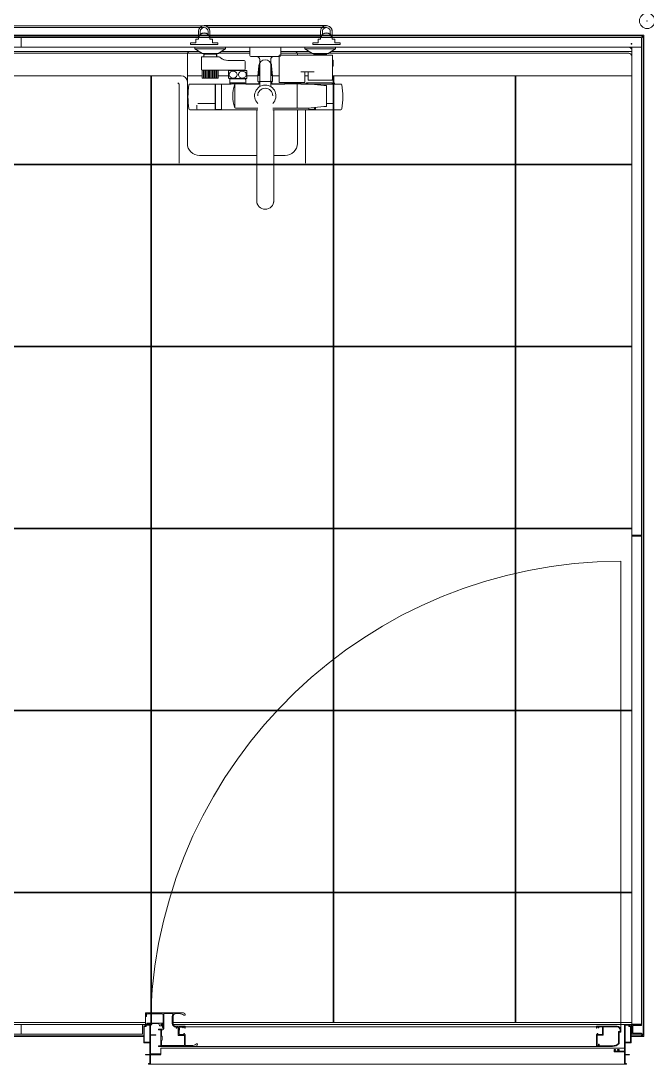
# Model space of a CAD drawing. Units: millimetres at full size, sheet at 1:50. Extents: x -18962 to 31470, y -20980 to 29837.
# Drawn here: x -17420 to -16395, y 20462 to 22170 of the extents above; entities that cross this region are included whole.
import ezdxf

# ---------------------------------------------------------------- set-up
doc = ezdxf.new("R2010")
doc.units = ezdxf.units.MM
doc.header["$LTSCALE"] = 50
doc.header["$PDMODE"] = 32
doc.header["$PDSIZE"] = 25
doc.linetypes.add('DASHED1', pattern=[1.8, 1.2, -0.6])
for name, color, linetype, lineweight in [('0-0', 4, 'DASHED1', 9), ('0-1', 6, 'Continuous', 9), ('0-2', 6, 'Continuous', 9), ('0-3', 6, 'Continuous', 9), ('0-4', 6, 'Continuous', 9), ('0-6', 6, 'Continuous', 9), ('6-1', 1, 'Continuous', 35)]:
    doc.layers.add(name, color=color, linetype=linetype, lineweight=lineweight)

# ---------------------------------------------------------------- blocks, each defined once
blk = doc.blocks.new('UB(1)')
at = {"layer": '0-1'}
for p, q in [((-3832.8, 3762.3), (-2833.1, 3762.3)), ((-6430.3, 3684), (134.7, 3684)), ((-6430.3, -4511), (-6430.3, 3684)), ((-3450.3, 3509), (-3402.8, 3509)), ((-3262.8, 3509), (-3215.3, 3509)), ((-3167.8, 3406.5), (-3167.8, 3470)), ((-3160.3, 3477.5), (-3029.9, 3477.5)), ((-3032.8, 3389.9), (-3032.8, 3333.4)), ((-2822.8, 3331.5), (-2942.8, 3331.5)), ((-3951.6, 3284), (-3689.5, 3284)), ((-2976.1, 3284), (-2715.6, 3284)), ((-3271.2, 3086.5), (-3090.3, 3086.5)), ((-3890.5, 3074), (-3951.6, 3074)), ((-3746.8, 3073), (-3886.8, 3073)), ((-2780.3, 3073), (-2920.3, 3073)), ((-2715.6, 3074), (-2776.6, 3074)), ((-2677.8, -4333.5), (-2677.8, -4336)), ((-2630.3, -4325), (-2602.8, -4325)), ((-2577.8, -4350), (-2577.8, -4403.5)), ((-6285.3, -4738.5), (-2380.3, -4738.5))]:
    blk.add_line(p, q, dxfattribs=at)
for points in [[(-2832.8, 3761.5), (-700.1, 3761.5)], [(-685.5, 3668), (-2786.1, 3668), (-2786.1, 3652.3), (-2765.3, 3652.3), (-2765.3, 3622.3), (-2720.3, 3622.3), (-2720.3, 3607.3), (-2945.3, 3607.3), (-2945.3, 3622.3), (-2900.3, 3622.3), (-2900.3, 3652.3), (-2879.6, 3652.3), (-2879.6, 3668), (-3785.3, 3668), (-3785.3, 3652.3), (-3766.1, 3652.3), (-3766.1, 3622.3), (-3721.1, 3622.3), (-3721.1, 3607.3), (-3946.1, 3607.3), (-3946.1, 3622.3), (-3901.1, 3622.3), (-3901.1, 3652.3), (-3880.3, 3652.3), (-3880.3, 3714.8)], [(-3689.3, 3284), (-3623.6, 3284), (-3623.6, 3296), (-3657.8, 3296), (-3657.8, 3385.5), (-3682.8, 3385.5), (-3682.8, 3316), (-3882.8, 3316), (-3882.8, 3429.5), (-3887.8, 3429.5), (-3887.8, 3478.5), (-3882.8, 3478.5), (-3882.8, 3522), (-3835.3, 3522), (-3835.3, 3533), (-3847.5, 3533), (-3907.8, 3572.7), (-3907.8, 3586.5), (-3657.8, 3586.5), (-3657.8, 3572.7), (-3718.1, 3533), (-3730.3, 3533), (-3730.3, 3522), (-3447.8, 3522), (-3447.8, 3296), (-3492.1, 3296), (-3492.1, 3284), (-3386.6, 3284), (-3386.6, 3302), (-3392.8, 3309), (-3392.8, 3351.5), (-3385, 3434.7)], [(-3205.3, 3519), (-3205.3, 3586.5), (-3460.3, 3586.5), (-3460.3, 3519)], [(-2955, 3506.5), (-2935.3, 3506.5), (-2935.3, 3533), (-2947.5, 3533), (-3007.8, 3572.7), (-3007.8, 3586.5), (-2757.8, 3586.5), (-2757.8, 3572.7), (-2818.1, 3533), (-2830.3, 3533), (-2830.3, 3506.5), (-2810.1, 3506.5), (-2810.1, 3406.5)], [(-3377.8, 3484), (-3377.8, 3286.5), (-3682.8, 3286.5), (-3812.8, 3271.5), (-3832.8, 3271.5), (-3832.8, 3101.5), (-3812.8, 3101.5), (-3682.8, 3086.5), (-3394.4, 3086.5)], [(-3090.3, 3286.5), (-3287.8, 3286.5), (-3287.8, 3484)], [(-3280.7, 3434.7), (-3272.8, 3351.5), (-3272.8, 3309), (-3279.1, 3302), (-3279.1, 3284), (-3173.6, 3284), (-3173.6, 3329.1), (-3179.6, 3329.1)], [(-3182.8, 3333.4), (-3182.8, 3361.6), (-3182.8, 3389.9)], [(-3179.6, 3394.1), (-3159.1, 3394.1), (-3159.1, 3399), (-3160.3, 3399)], [(-2947.8, 3336.5), (-2947.8, 3399), (-3056.4, 3399), (-3056.4, 3394.1), (-3036.1, 3394.1)], [(-2816.1, 3399.2), (-2817.8, 3399.2), (-2817.8, 3336.5)], [(-3036.1, 3329.1), (-3042.1, 3329.1), (-3042.1, 3284), (-2976.3, 3284)], [(-3402.8, 2329), (-3402.8, 3074), (-3744.8, 3074)], [(-2922.3, 3074), (-3262.8, 3074), (-3262.8, 2329)], [(-2675.3, -4338.5), (-2669.1, -4338.5), (-2667.6, -4338)], [(-2355.3, -4658.5), (-2387.3, -4658.5), (-2387.3, -4563.5), (-2337.8, -4563.5), (-2337.8, -4426), (-2352.8, -4426), (-2352.8, -4318.5), (-2662.8, -4318.5)], [(-2579.9, -4413.5), (-6327.8, -4413.5), (-6327.8, -4563.5), (-6278.3, -4563.5), (-6278.3, -4658.5), (-6310.3, -4658.5)], [(-6310.3, -4663.5), (-6278.3, -4663.5), (-6278.3, -4733.5), (-6285.3, -4733.5)], [(-2380.3, -4733.5), (-2387.3, -4733.5), (-2387.3, -4663.5), (-2355.3, -4663.5)]]:
    blk.add_lwpolyline(points, dxfattribs=at)
for points in [[(3747.2, 3586.5), (-6412.8, 3586.5), (-6412.8, 3666.5), (3747.2, 3666.5)], [(-6332.8, 3611.5), (-6327.8, 3611.5), (-6327.8, 3616.5), (-6332.8, 3616.5)], [(-6332.8, -4412.2), (-6332.8, 3585.3), (-6412.8, 3585.3), (-6412.8, -4412.2)], [(3747.2, -4413.5), (-2329.1, -4413.5), (-2329.1, -4493.5), (3747.2, -4493.5)]]:
    blk.add_lwpolyline(points, close=True, dxfattribs=at)
for centre, radius, start, end in [((-3832.8, 3714.8), 47.5, 89.99991, 180), ((-3450.3, 3519), 10, 180, 270), ((-3402.8, 3484), 25, 0, 90), ((-3262.8, 3484), 25, 90, 180), ((-3215.3, 3519), 10, 270, 0), ((-3050.3, 3648.3), 170.8, 300, 303.88694), ((-3332.8, 3429.8), 52.4, 5.38321, 174.61679), ((-3160.3, 3470), 7.5, 90, 180), ((-3027.6, 3574.8), 97.4, 268.63144, 310.10946), ((-3141.6, 3361.6), 50, 139.4584, 145.58849), ((-3141.6, 3361.6), 50, 214.41151, 220.5416), ((-3160.3, 3406.5), 7.5, 180, 270), ((-3074.1, 3361.6), 50, 34.41151, 40.5416), ((-3074.1, 3361.6), 50, 319.4584, 325.58849), ((-2942.8, 3336.5), 5, 180, 270), ((-2822.8, 3336.5), 5, 270, 0), ((-2817.6, 3406.5), 7.5, 281.53696, 0), ((-3341.8, 3179), 625, 170.91528, 179.99847), ((-3951.6, 3276.5), 7.5, 90, 170.91528), ((-3689.3, 3283), 1, 90, 100.48806), ((-3090.3, 3276.5), 10, 15.53786, 90), ((-3407.6, 3186.5), 339.8, 344.17115, 15.82885), ((-2976.3, 3283), 1, 79.51194, 90), ((-2715.6, 3276.5), 7.5, 9.08472, 90), ((-3325.3, 3179), 625, 0.00153, 9.08472), ((-3341.8, 3179), 625, 180.00153, 189.08472), ((-3325.3, 3179), 625, 350.91528, 359.99847), ((-3951.6, 3081.5), 7.5, 189.08472, 270), ((-3090.3, 3096.5), 10, 270, 344.46214), ((-2715.6, 3081.5), 7.5, 270, 350.91528), ((-3886.8, 3080.5), 7.5, 240.3413, 270), ((-3746.8, 3075.5), 2.5, 270, 322.14625), ((-2920.3, 3075.5), 2.5, 217.85375, 270), ((-2780.3, 3080.5), 7.5, 270, 299.6587), ((-3332.8, 2329), 70, 180, 0), ((-2662.8, -4333.5), 15, 90, 180), ((-2675.3, -4336), 2.5, 180, 270), ((-2630.3, -4385), 60, 90, 128.37172), ((-2602.8, -4350), 25, 0, 90), ((-2602.8, -4403.5), 25, 336.42182, 360), ((-6310.3, -4661), 2.5, 90, 270), ((-2355.3, -4661), 2.5, 270, 90), ((-6285.3, -4736), 2.5, 90, 270), ((-2380.3, -4736), 2.5, 270, 90)]:
    blk.add_arc(centre, radius, start, end, dxfattribs=at)
blk.add_point((-6457.8, 3801.5), dxfattribs=at)
at = {"layer": '0-2'}
for p, q in [((-2833.1, 3761.5), (-3832.8, 3761.5)), ((-708.4, 3761.5), (-2832.8, 3761.5)), ((-3880.3, 3714.8), (-3880.3, 3666.5)), ((-3864.6, 3714.8), (-3864.6, 3687.4)), ((-3864.6, 3714.8), (-3864.6, 3687.4)), ((-2867.1, 3746.5), (-3832.8, 3746.5)), ((-3801.1, 3714.8), (-3801.1, 3687.4)), ((-3801.1, 3714.8), (-3801.1, 3687.4)), ((-2879.6, 3683), (-3797.5, 3683)), ((-3785.3, 3666.5), (-3785.3, 3714.8)), ((-2879.6, 3714.8), (-2879.6, 3666.5)), ((-2864.6, 3714.8), (-2864.6, 3687.4)), ((-708.4, 3746.5), (-2832.8, 3746.5)), ((-2801.1, 3714.8), (-2801.1, 3687.4)), ((-708.4, 3683), (-2797.5, 3683)), ((-2786.1, 3714.8), (-2786.1, 3666.5)), ((-6412.8, 3666.5), (3747.2, 3666.5)), ((-6412.8, 3586.5), (-6412.8, 3666.5)), ((-1336.6, 3666.5), (-6331.6, 3666.5)), ((-2879.6, 3668), (-3785.3, 3668)), ((-708.4, 3668), (-2786.1, 3668)), ((-1336.6, 3586.5), (-1336.6, 3666.5)), ((-3460.3, 3586.5), (-6412.8, 3586.5)), ((-6331.6, 3586.5), (-3460.3, 3586.5)), ((-3907.8, 3572.7), (-3907.8, 3586.5)), ((-3907.8, 3586.5), (-3907.8, 3575.4)), ((-3847.5, 3533), (-3907.8, 3572.7)), ((-3849.2, 3534.1), (-3905.9, 3571.5)), ((-3882.8, 3522), (-3835.3, 3522)), ((-3882.8, 3478.5), (-3882.8, 3522)), ((-3882.8, 3321), (-3882.8, 3517)), ((-3460.3, 3522), (-3877.8, 3522)), ((-3835.3, 3533), (-3847.5, 3533)), ((-3835.3, 3533), (-3846.1, 3533)), ((-3835.3, 3522), (-3835.3, 3533)), ((-3835.3, 3529), (-3835.3, 3533)), ((-3730.3, 3529), (-3835.3, 3529)), ((-3835.3, 3522), (-3835.3, 3529)), ((-3834.4, 3522), (-3830.3, 3529)), ((-3830.3, 3529), (-3830.3, 3533)), ((-3735.3, 3529), (-3735.3, 3533)), ((-3731.3, 3522), (-3735.3, 3529)), ((-3730.3, 3533), (-3730.3, 3522)), ((-3718.1, 3533), (-3730.3, 3533)), ((-3730.3, 3529), (-3730.3, 3533)), ((-3719.6, 3533), (-3730.3, 3533)), ((-3730.3, 3522), (-3730.3, 3529)), ((-3730.3, 3522), (-3460.3, 3522)), ((-3657.8, 3572.7), (-3718.1, 3533)), ((-3716.5, 3534.1), (-3659.7, 3571.5)), ((-3657.8, 3586.5), (-3657.8, 3572.7)), ((-3657.8, 3586.5), (-3657.8, 3575.4)), ((-3460.3, 3586.5), (-3205.3, 3586.5)), ((-3460.3, 3586.5), (-3460.3, 3519)), ((-3450.3, 3509), (-3402.8, 3509)), ((-3402.8, 3509), (-3450.3, 3509)), ((-3447.8, 3509), (-3447.8, 3296)), ((-3447.8, 3509), (-3447.8, 3301)), ((-3402.8, 3509), (-3262.8, 3509)), ((-3262.8, 3509), (-3215.3, 3509)), ((-3215.3, 3509), (-3262.8, 3509)), ((3747.2, 3586.5), (-3205.3, 3586.5)), ((-3205.3, 3586.5), (-1336.6, 3586.5)), ((-3205.3, 3519), (-3205.3, 3586.5)), ((-3007.8, 3572.7), (-3007.8, 3586.5)), ((-2947.5, 3533), (-3007.8, 3572.7)), ((-3007.6, 3586.5), (-3007.6, 3575.4)), ((-2948.9, 3534.1), (-3005.7, 3571.5)), ((-2955, 3506.5), (-2935.3, 3506.5)), ((-2955, 3506.5), (-2935.1, 3506.5)), ((-2935.3, 3533), (-2947.5, 3533)), ((-2935.1, 3533), (-2945.8, 3533)), ((-2935.3, 3506.5), (-2935.3, 3533)), ((-2935.1, 3533), (-2935.1, 3529)), ((-2935.1, 3529), (-2935.1, 3520.3)), ((-2830.1, 3529), (-2935.1, 3529)), ((-2935.1, 3520.3), (-2930.1, 3529)), ((-2935.1, 3520.3), (-2935.1, 3506.5)), ((-2935.1, 3506.5), (-2830.1, 3506.5)), ((-2930.1, 3529), (-2930.1, 3533)), ((-2835.1, 3529), (-2835.1, 3533)), ((-2830.1, 3520.3), (-2835.1, 3529)), ((-2830.3, 3533), (-2830.3, 3506.5)), ((-2818.1, 3533), (-2830.3, 3533)), ((-2830.3, 3506.5), (-2810.1, 3506.5)), ((-2830.1, 3533), (-2830.1, 3529)), ((-2819.3, 3533), (-2830.1, 3533)), ((-2830.1, 3529), (-2830.1, 3520.3)), ((-2830.1, 3520.3), (-2830.1, 3506.5)), ((-2830.1, 3506.5), (-2810.1, 3506.5)), ((-2757.8, 3572.7), (-2818.1, 3533)), ((-2816.2, 3534.1), (-2759.4, 3571.5)), ((-2810.1, 3506.5), (-2810.1, 3406.5)), ((-2810.1, 3404), (-2810.1, 3506.5)), ((-2757.8, 3586.5), (-2757.8, 3572.7)), ((-2757.6, 3586.5), (-2757.6, 3575.4)), ((-3887.8, 3478.5), (-3882.8, 3478.5)), ((-3887.8, 3429.5), (-3887.8, 3478.5)), ((-3887.8, 3478.5), (-3882.8, 3478.5)), ((-3887.8, 3429.5), (-3887.8, 3478.5)), ((-3882.8, 3429.5), (-3887.8, 3429.5)), ((-3887.8, 3429.5), (-3882.8, 3429.5)), ((-3882.8, 3316), (-3882.8, 3429.5)), ((-3392.8, 3351.5), (-3385, 3434.7)), ((-3377.8, 3484), (-3377.8, 3311.5)), ((-3287.8, 3311.5), (-3287.8, 3484)), ((-3280.7, 3434.7), (-3272.8, 3351.5)), ((-3167.8, 3406.5), (-3167.8, 3470)), ((-3167.8, 3470), (-3167.8, 3406.5)), ((-3160.3, 3477.5), (-3029.9, 3477.5)), ((-3025.2, 3477.5), (-3160.3, 3477.5)), ((-3060.7, 3477.5), (-3062.2, 3477.5)), ((-2810.1, 3496.5), (-2810.1, 3406.5)), ((-3622.8, 3385.5), (-3732.8, 3385.5)), ((-3682.8, 3385.5), (-3682.8, 3316)), ((-3657.8, 3385.5), (-3682.8, 3385.5)), ((-3682.8, 3321), (-3682.8, 3385.5)), ((-3657.8, 3296), (-3657.8, 3385.5)), ((-3657.8, 3301), (-3657.8, 3380.5)), ((-3390.3, 3354), (-3392.8, 3351.5)), ((-3392.8, 3309), (-3392.8, 3351.5)), ((-3392.8, 3351.5), (-3392.8, 3309)), ((-3390.3, 3354), (-3377.8, 3354)), ((-3385.3, 3354.8), (-3381.8, 3354.8)), ((-3381.8, 3354), (-3385.3, 3354)), ((-3381.8, 3354), (-3381.8, 3354.8)), ((-3287.8, 3354), (-3275.3, 3354)), ((-3283.8, 3354.8), (-3283.8, 3354)), ((-3283.8, 3354.8), (-3280.3, 3354.8)), ((-3275.3, 3354), (-3272.8, 3351.5)), ((-3272.8, 3351.5), (-3272.8, 3309)), ((-3272.8, 3309), (-3272.8, 3351.5)), ((-3182.8, 3361.6), (-3182.8, 3389.9)), ((-3182.8, 3389.9), (-3182.8, 3361.6)), ((-3182.8, 3333.4), (-3182.8, 3361.6)), ((-3182.8, 3361.6), (-3182.8, 3333.4)), ((-3179.6, 3394.1), (-3159.1, 3394.1)), ((-3159.1, 3399), (-3160.3, 3399)), ((-3160.3, 3399), (-3159.1, 3399)), ((-3159.1, 3394.1), (-3159.1, 3399)), ((-3159.1, 3399), (-3062.1, 3399)), ((-3159.1, 3399), (-3159.1, 3394.1)), ((-3062.2, 3399), (-3056.4, 3399)), ((-3056.4, 3399), (-3056.4, 3394.1)), ((-2947.8, 3399), (-3056.4, 3399)), ((-3056.4, 3399), (-2946.6, 3399)), ((-3056.4, 3399), (-3056.4, 3394.1)), ((-3056.4, 3394.1), (-3036.1, 3394.1)), ((-3032.8, 3389.9), (-3032.8, 3333.4)), ((-3032.8, 3389.9), (-3032.8, 3333.4)), ((-2947.8, 3336.5), (-2947.8, 3399)), ((-2947.8, 3336.5), (-2947.8, 3399)), ((-2946.6, 3399), (-2896.6, 3399)), ((-2822.8, 3331.5), (-2942.8, 3331.5)), ((-2822.8, 3331.5), (-2942.8, 3331.5)), ((-2937.8, 3394.2), (-2937.8, 3336.5)), ((-2927.8, 3336.5), (-2927.8, 3394.2)), ((-2917.8, 3394.2), (-2917.8, 3336.5)), ((-2907.8, 3336.5), (-2907.8, 3394.2)), ((-2897.8, 3394.2), (-2897.8, 3336.5)), ((-2896.6, 3399), (-2843, 3399)), ((-2887.8, 3336.5), (-2887.8, 3394.2)), ((-2877.8, 3394.2), (-2877.8, 3336.5)), ((-2867.8, 3336.5), (-2867.8, 3394.2)), ((-2857.8, 3394.2), (-2857.8, 3336.5)), ((-2847.8, 3336.5), (-2847.8, 3394.2)), ((-2837.8, 3394.2), (-2837.8, 3336.5)), ((-2833.1, 3399.2), (-2818.6, 3399.2)), ((-2827.8, 3336.5), (-2827.8, 3394.2)), ((-2818.6, 3399.2), (-2816.1, 3399.2)), ((-2817.8, 3399.2), (-2817.8, 3336.5)), ((-2816.1, 3399.2), (-2817.8, 3399.2)), ((-2817.8, 3399), (-2817.8, 3336.5)), ((-3951.6, 3284), (-3704.6, 3284)), ((-3746.8, 3284), (-3951.6, 3284)), ((-3682.8, 3316), (-3882.8, 3316)), ((-3877.8, 3316), (-3687.8, 3316)), ((-3832.8, 3101.5), (-3832.8, 3271.5)), ((-3832.8, 3271.5), (-3812.8, 3271.5)), ((-3812.8, 3271.5), (-3682.8, 3286.5)), ((-3744.3, 3281.5), (-3744.3, 3279.4)), ((-3740.3, 3279.9), (-3740.3, 3282.8)), ((-3740.3, 3282.8), (-3715.3, 3282.8)), ((-3682.8, 3286.5), (-3592.8, 3286.5)), ((-3623.6, 3296), (-3657.8, 3296)), ((-3452.8, 3296), (-3652.8, 3296)), ((-3623.6, 3286.5), (-3623.6, 3296)), ((-3623.6, 3294.5), (-3623.6, 3296)), ((-3612.6, 3286.7), (-3622.3, 3292.3)), ((-3501.3, 3293), (-3617.5, 3293)), ((-3592.8, 3286.5), (-3377.8, 3286.5)), ((-3592.8, 3086.5), (-3592.8, 3286.5)), ((-3493.3, 3292.3), (-3503.1, 3286.7)), ((-3492.1, 3296), (-3492.1, 3286.5)), ((-3447.8, 3296), (-3492.1, 3296)), ((-3492.1, 3296), (-3492.1, 3294.5)), ((-3386.6, 3302), (-3392.8, 3309)), ((-3386.6, 3286.5), (-3386.6, 3302)), ((-3386.6, 3286.5), (-3386.6, 3302)), ((-3383.8, 3304), (-3377.8, 3304)), ((-3377.8, 3263), (-3377.8, 3301.5)), ((-3375.3, 3304), (-3290.3, 3304)), ((-3292.8, 3306.5), (-3372.8, 3306.5)), ((-3355.3, 3304), (-3355.3, 3306.5)), ((-3310.3, 3304), (-3310.3, 3306.5)), ((-3287.8, 3304), (-3282.5, 3304)), ((-3287.8, 3301.5), (-3287.8, 3263)), ((-3287.8, 3286.5), (-3090.3, 3286.5)), ((-3272.8, 3309), (-3279.1, 3302)), ((-3279.1, 3302), (-3279.1, 3286.5)), ((-3279.1, 3286.5), (-3279.1, 3302)), ((-3173.6, 3329.1), (-3179.6, 3329.1)), ((-3179.1, 3329.1), (-3173.6, 3329.1)), ((-3173.6, 3286.5), (-3173.6, 3329.1)), ((-3173.6, 3329.1), (-3143.5, 3329.1)), ((-3173.6, 3294.5), (-3173.6, 3318.2)), ((-3162.6, 3286.7), (-3172.3, 3292.3)), ((-3169.1, 3326), (-3169.1, 3329.1)), ((-3048.2, 3293), (-3164.4, 3293)), ((-3143.5, 3329.1), (-3042.1, 3329.1)), ((-3042.1, 3326), (-3107.8, 3326)), ((-3087.1, 3286), (-3059.8, 3286)), ((-3082.8, 3281.5), (-3082.8, 3091.5)), ((-3053.1, 3286.7), (-3054.3, 3286)), ((-3054.3, 3284.5), (-3054.3, 3286)), ((-3054.3, 3283.6), (-3054.3, 3284.5)), ((-3053.6, 3284), (-2976.3, 3284)), ((-3043.3, 3292.3), (-3053.1, 3286.7)), ((-3046.6, 3329.1), (-3046.6, 3326)), ((-3042.1, 3293), (-3043.3, 3292.3)), ((-3042.1, 3329.1), (-3042.1, 3284)), ((-3036.1, 3329.1), (-3042.1, 3329.1)), ((-3042.1, 3329.1), (-3042.1, 3326)), ((-3042.1, 3329.1), (-3036.5, 3329.1)), ((-3042.1, 3326), (-3042.1, 3318.2)), ((-3042.1, 3294.5), (-3042.1, 3293)), ((-3042.1, 3284), (-2976.3, 3284)), ((-2976.1, 3284), (-2715.6, 3284)), ((-2975.3, 3075), (-2975.3, 3283)), ((-2975.3, 3076.3), (-2975.3, 3281.8)), ((-2926.3, 3282.8), (-2974.3, 3282.8)), ((-2925.3, 3274), (-2925.3, 3281.8)), ((-2925.3, 3274), (-2925.3, 3084)), ((-2925.3, 3274), (-2922.8, 3274)), ((-2922.8, 3123.6), (-2922.8, 3281.5)), ((-2715.6, 3284), (-2920.3, 3284)), ((-3894.3, 3090.3), (-3894.3, 3111.5)), ((-3894.3, 3080.5), (-3894.3, 3090.3)), ((-3832.8, 3124.5), (-3886.8, 3124.5)), ((-3832.8, 3101.5), (-3812.8, 3101.5)), ((-3812.8, 3101.5), (-3682.8, 3086.5)), ((-3744.3, 3093.6), (-3744.3, 3092.2)), ((-3744.3, 3092.2), (-3744.3, 3087)), ((-3732.7, 3088.7), (-3744.3, 3088.7)), ((-3744.3, 3087), (-3744.3, 3076.8)), ((-3744.3, 3080.6), (-3730.1, 3080.6)), ((-3744.3, 3076.8), (-3744.3, 3075.5)), ((-3740.3, 3075.3), (-3740.3, 3080.6)), ((-3740.3, 3075.3), (-3690.3, 3075.3)), ((-3717.7, 3090.5), (-3717.7, 3087.3)), ((-3690.3, 3087.4), (-3690.3, 3075)), ((-3690.3, 3087.4), (-3690.3, 3075.3)), ((-3592.8, 3086.5), (-3682.8, 3086.5)), ((-3394.4, 3086.5), (-3592.8, 3086.5)), ((-3271.2, 3086.5), (-3090.3, 3086.5)), ((-3090.3, 3086.5), (-3271.2, 3086.5)), ((-2974.3, 3075.3), (-2926.3, 3075.3)), ((-2922.8, 3084), (-2925.3, 3084)), ((-2925.3, 3076.3), (-2925.3, 3084)), ((-2922.8, 3123.7), (-2922.6, 3123.9)), ((-2922.8, 3123.6), (-2922.8, 3123.7)), ((-2922.8, 3092.2), (-2922.8, 3123.6)), ((-2922.8, 3087), (-2922.8, 3092.2)), ((-2922.8, 3076.8), (-2922.8, 3087)), ((-2922.8, 3075.5), (-2922.8, 3076.8)), ((-2922.6, 3123.9), (-2922.4, 3124.1)), ((-2922.4, 3124.1), (-2922.1, 3124.2)), ((-2922.1, 3124.2), (-2921.7, 3124.3)), ((-2921.7, 3124.3), (-2921.3, 3124.4)), ((-2921.3, 3124.4), (-2920.8, 3124.5)), ((-2920.8, 3124.5), (-2920.3, 3124.5)), ((-2780.3, 3124.5), (-2920.3, 3124.5)), ((-2772.8, 3111.5), (-2772.8, 3090.3)), ((-2772.8, 3090.3), (-2772.8, 3080.5)), ((-3890.5, 3074), (-3951.6, 3074)), ((-3951.6, 3074), (-3890.5, 3074)), ((-3746.8, 3073), (-3886.8, 3073)), ((-3886.8, 3073), (-3746.8, 3073)), ((-3402.8, 3074), (-3744.8, 3074)), ((-3394.4, 3074), (-3689.3, 3074)), ((-3402.8, 2329), (-3402.8, 3074)), ((-3402.8, 2329), (-3402.8, 3074)), ((-2976.3, 3074), (-3271.2, 3074)), ((-3262.8, 3074), (-3262.8, 2329)), ((-2922.3, 3074), (-3262.8, 3074)), ((-3262.8, 3074), (-3262.8, 2329)), ((-2780.3, 3073), (-2920.3, 3073)), ((-2920.3, 3073), (-2780.3, 3073)), ((-2715.6, 3074), (-2776.6, 3074)), ((-2776.6, 3074), (-2715.6, 3074))]:
    blk.add_line(p, q, dxfattribs=at)
for points in [[(-3659.7, 3571.5), (-3721.3, 3571.5), (-3905.9, 3571.5)], [(-3730.3, 3533), (-3751.2, 3533), (-3835.3, 3533)], [(-3205.3, 3519), (-3205.3, 3586.5), (-3460.3, 3586.5), (-3460.3, 3519)], [(-2759.4, 3571.5), (-2944.1, 3571.5), (-3005.7, 3571.5)], [(-2830.1, 3533), (-2914.2, 3533), (-2935.1, 3533)], [(-3377.8, 3484), (-3377.8, 3286.5), (-3682.8, 3286.5), (-3812.8, 3271.5), (-3832.8, 3271.5), (-3832.8, 3101.5), (-3812.8, 3101.5), (-3682.8, 3086.5), (-3394.4, 3086.5)], [(-3090.3, 3286.5), (-3287.8, 3286.5), (-3287.8, 3484)], [(-3179.1, 3394.1), (-3159.1, 3394.1), (-3143.5, 3394.1), (-3056.6, 3394.1), (-3036.5, 3394.1)], [(-3107.8, 3326), (-3173.6, 3326), (-3173.6, 3329.1)], [(-3169.1, 3326), (-3173.6, 3318.2), (-3173.6, 3326)], [(-3046.6, 3326), (-3042.1, 3318.2), (-3042.1, 3294.5)]]:
    blk.add_lwpolyline(points, dxfattribs=at)
for centre, radius, start, end in [((-3832.8, 3714.8), 47.5, 359.99995, 180), ((-2832.8, 3714.8), 46.8, 90, 180), ((-2832.8, 3714.8), 46.8, 0, 90), ((-3832.8, 3657.3), 47.5, 11.22935, 168.77065), ((-3832.8, 3657.3), 43.8, 12.20608, 167.79392), ((-3832.8, 3714.8), 31.8, 0, 180.1047), ((-2832.8, 3657.3), 46.8, 11.4119, 168.5881), ((-2832.8, 3657.3), 43.8, 12.20608, 167.79392), ((-2832.8, 3714.8), 31.8, 90, 180), ((-2832.8, 3714.8), 31.8, 0, 90), ((-3902.8, 3575.4), 5, 180, 231.34019), ((-3877.8, 3517), 5, 90, 180), ((-3846.1, 3538), 5, 231.34019, 270), ((-3719.6, 3538), 5, 270, 308.65981), ((-3662.8, 3575.4), 5, 308.65981, 0), ((-3450.3, 3519), 10, 180, 270), ((-3450.3, 3519), 10, 180, 270), ((-3402.8, 3484), 25, 0, 90), ((-3402.8, 3484), 25, 0, 90), ((-3262.8, 3484), 25, 90, 180), ((-3262.8, 3484), 25, 90, 180), ((-3215.3, 3519), 10, 270, 360), ((-3215.3, 3519), 10, 270, 0), ((-3002.6, 3575.4), 5, 180, 231.34019), ((-3050.3, 3648.3), 170.8, 300, 303.88694), ((-3050.3, 3648.3), 170.8, 300, 303.88694), ((-2945.8, 3538), 5, 231.34019, 270), ((-2819.3, 3538), 5, 270, 308.65981), ((-2762.6, 3575.4), 5, 308.65981, 360), ((-2584.7, 3354.8), 800.6, 174.27519, 180), ((-3332.8, 3429.8), 52.4, 149.19806, 196.47861), ((-3332.8, 3429.8), 52.4, 149.19806, 174.61679), ((-3332.8, 3429.8), 48.8, 157.38014, 174.27519), ((-3332.8, 3429.8), 52.4, 5.38321, 30.80194), ((-3332.8, 3429.8), 52.4, 343.52139, 30.80194), ((-3332.8, 3429.8), 48.8, 5.72481, 22.61986), ((-4080.9, 3354.8), 800.6, 0, 5.72481), ((-3160.3, 3470), 7.5, 90, 180), ((-3160.3, 3470), 7.5, 90, 180), ((-3027.6, 3574.8), 97.4, 268.63144, 310.10946), ((-3027.6, 3574.8), 97.4, 271.36856, 310.10946), ((-3662.8, 3380.5), 5, 0, 90), ((-3141.6, 3361.6), 50, 139.4584, 145.58849), ((-3141.6, 3361.6), 50, 139.9948, 145.58849), ((-3141.6, 3361.6), 50, 214.41151, 220.5416), ((-3141.6, 3361.6), 50, 214.41151, 220.0052), ((-3179.1, 3393.1), 1, 90, 139.9948), ((-3150.9, 3361.5), 26.6, 129.97037, 186.47268), ((-3150.3, 3362.1), 27.3, 187.59303, 237.96996), ((-3146, 3355.3), 34.5, 92.63623, 129.68225), ((-3160.3, 3406.5), 7.5, 180, 270), ((-3160.3, 3406.5), 7.5, 180, 270), ((-3145.6, 3369.1), 35.8, 237.58737, 270.49792), ((-3145.1, 3354.2), 35.8, 53.50879, 93.99714), ((-3144.9, 3368.7), 35.3, 269.39518, 307.9689), ((-3140, 3361.3), 27, 5.41669, 53.1015), ((-3139.8, 3361.8), 26.8, 308.40519, 4.35824), ((-3075.9, 3361.5), 26.6, 129.97037, 186.47268), ((-3075.3, 3362.1), 27.3, 187.59303, 237.96996), ((-3071, 3355.3), 34.5, 92.63623, 129.68225), ((-3070.6, 3369.1), 35.8, 237.58737, 270.49792), ((-3070.1, 3354.2), 35.8, 53.50879, 93.99714), ((-3069.9, 3368.7), 35.3, 269.39518, 307.9689), ((-3065, 3361.3), 27, 5.41669, 53.1015), ((-3064.8, 3361.8), 26.8, 308.40519, 4.35824), ((-3036.5, 3393.1), 1, 40.0052, 90), ((-3074.1, 3361.6), 50, 34.41151, 40.5416), ((-3074.1, 3361.6), 50, 319.4584, 325.58849), ((-3074.1, 3361.6), 50, 34.41151, 40.0052), ((-3074.1, 3361.6), 50, 319.9948, 325.58849), ((-2942.8, 3336.5), 5, 180, 270), ((-2942.8, 3336.5), 5, 180, 270), ((-2847.2, 3885.2), 486.2, 270.50092, 271.44379), ((-2833, 3280.7), 118.5, 90.04888, 90.93592), ((-2822.8, 3336.5), 5, 270, 0), ((-2822.8, 3336.5), 5, 270, 0), ((-2817.6, 3406.5), 7.5, 281.53696, 0), ((-2817.6, 3406.5), 7.5, 281.53696, 360), ((-3341.8, 3179), 625, 170.91528, 179.99847), ((-3341.8, 3179), 625, 170.91528, 179.99847), ((-3951.6, 3276.5), 7.5, 90, 170.91528), ((-3951.6, 3276.5), 7.5, 90, 170.91528), ((-3877.8, 3321), 5, 180, 270), ((-3746.8, 3281.5), 2.5, 0, 90), ((-3687.8, 3321), 5, 270, 0), ((-3652.8, 3301), 5, 180, 270), ((-3621.1, 3294.5), 2.5, 180, 240), ((-3613.8, 3284.5), 2.5, 52.34418, 60), ((-3501.8, 3284.5), 2.5, 120, 127.65582), ((-3494.6, 3294.5), 2.5, 300, 0), ((-3452.8, 3301), 5, 270, 0), ((-3332.8, 3188), 87.5, 314.77187, 225.22813), ((-3332.8, 3188), 61.6, 0, 180), ((-3387.8, 3309), 5, 180, 263.84936), ((-3388.6, 3302), 2, 0, 83.84936), ((-3372.8, 3311.5), 5, 180, 270), ((-3375.3, 3301.5), 2.5, 90, 180), ((-3292.8, 3311.5), 5, 270, 0), ((-3290.3, 3301.5), 2.5, 0, 90), ((-3277.1, 3302), 2, 96.15064, 180), ((-3277.8, 3309), 5, 276.15064, 0), ((-3179.1, 3330.1), 1, 220.0052, 270), ((-3171.1, 3294.5), 2.5, 180, 240), ((-3163.8, 3284.5), 2.5, 52.34418, 60), ((-3090.3, 3276.5), 10, 15.53786, 90), ((-3090.3, 3276.5), 10, 15.53786, 90), ((-3407.6, 3186.5), 339.8, 344.17115, 15.82885), ((-3051.8, 3284.5), 2.5, 120, 180), ((-3044.6, 3294.5), 2.5, 300, 0), ((-3036.5, 3330.1), 1, 270, 319.9948), ((-2976.3, 3283), 1, 79.51194, 90), ((-2976.3, 3283), 1, 0, 90), ((-2974.3, 3281.8), 1, 90, 180), ((-2926.3, 3281.8), 1, 0, 90), ((-2920.3, 3281.5), 2.5, 90, 180), ((-2715.6, 3276.5), 7.5, 9.08472, 90), ((-2715.6, 3276.5), 7.5, 9.08472, 90), ((-3325.3, 3179), 625, 0.00153, 9.08472), ((-3325.3, 3179), 625, 0.00153, 9.08472), ((-3341.8, 3179), 625, 180.00153, 189.08472), ((-3341.8, 3179), 625, 180.00153, 189.08472), ((-3325.3, 3179), 625, 350.91528, 359.99847), ((-3325.3, 3179), 625, 350.91528, 359.99847), ((-3951.6, 3081.5), 7.5, 189.08472, 270), ((-3951.6, 3081.5), 7.5, 189.08472, 270), ((-3886.8, 3080.5), 7.5, 180, 270), ((-3746.8, 3075.5), 2.5, 270, 0), ((-3689.3, 3075), 1, 180, 270), ((-3090.3, 3096.5), 10, 270, 344.46214), ((-3090.3, 3096.5), 10, 270, 344.46214), ((-2976.3, 3075), 1, 270, 0), ((-2974.3, 3076.3), 1, 180, 270), ((-2926.3, 3076.3), 1, 270, 0), ((-2920.3, 3075.5), 2.5, 180, 270), ((-2780.3, 3080.5), 7.5, 270, 0), ((-2715.6, 3081.5), 7.5, 270, 350.91528), ((-2715.6, 3081.5), 7.5, 270, 350.91528), ((-3886.8, 3080.5), 7.5, 240.3413, 270), ((-3746.8, 3075.5), 2.5, 270, 322.14625), ((-2920.3, 3075.5), 2.5, 217.85375, 270), ((-2780.3, 3080.5), 7.5, 270, 299.6587), ((-3332.8, 2329), 70, 180, 208.31452), ((-3332.8, 2329), 70, 180, 208.31452), ((-3332.8, 2329), 70, 331.68548, 0), ((-3332.8, 2329), 70, 331.68548, 0)]:
    blk.add_arc(centre, radius, start, end, dxfattribs=at)
at = {"layer": '0-3'}
for p, q in [((-6412.8, 3585.3), (-6412.8, -409.7)), ((-6332.8, 3585.3), (-6412.8, 3585.3)), ((-6332.8, -409.7), (-6332.8, 3585.3)), ((-6412.8, -409.7), (-6332.8, -409.7)), ((-6412.8, -417.2), (-6412.8, -4412.2)), ((-6332.8, -417.2), (-6412.8, -417.2)), ((-6412.8, -4412.2), (-6332.8, -4412.2))]:
    blk.add_line(p, q, dxfattribs=at)
blk.add_lwpolyline([(-6412.8, -4412.2), (-6332.8, -4412.2), (-6332.8, 3585.3), (-6412.8, 3585.3)], close=True, dxfattribs=at)
at = {"layer": '0-4'}
for p, q in [((-2677.8, -4333.5), (-2677.8, -4336)), ((-2677.8, -4333.5), (-2677.8, -4336)), ((-2675.3, -4338.5), (-2669.1, -4338.5)), ((-2669.1, -4338.5), (-2675.3, -4338.5)), ((-2367.8, -4318.5), (-2662.8, -4318.5)), ((-2630.3, -4325), (-2602.8, -4325)), ((-2602.8, -4325), (-2630.3, -4325)), ((-2577.8, -4350), (-2577.8, -4403.5)), ((-2577.8, -4350), (-2577.8, -4403.5)), ((-2506.3, -4325), (-2577.3, -4325)), ((-2571.3, -4350), (-2571.3, -4403.5)), ((-2503.8, -4443), (-2503.8, -4327.5)), ((-2497.3, -4413.5), (-2497.3, -4333.5)), ((-2367.8, -4326), (-2489.8, -4326)), ((-2360.3, -4333.5), (-2360.3, -4346)), ((-2355.3, -4348.5), (-2357.8, -4348.5)), ((-2352.8, -4333.5), (-2352.8, -4346)), ((-6412.8, -4413.5), (-6332.8, -4413.5)), ((-6412.8, -4421.5), (-6412.8, -4413.5)), ((-6340.8, -4421.5), (-6412.8, -4421.5)), ((-6340.8, -4485.5), (-6340.8, -4421.5)), ((-6332.8, -4413.5), (-6332.8, -4493.5)), ((-6327.8, -4428.5), (-6325.3, -4426)), ((-6327.8, -4561), (-6327.8, -4428.5)), ((-6325.3, -4426), (-6312.8, -4426)), ((-6322.8, -4431), (-6310.3, -4431)), ((-6322.8, -4558.5), (-6322.8, -4431)), ((-6312.8, -4426), (-6312.8, -4418.5)), ((-6307.8, -4413.5), (-6275.3, -4413.5)), ((-6307.8, -4418.5), (-6278.3, -4418.5)), ((-6307.8, -4428.5), (-6307.8, -4418.5)), ((-6278.3, -4418.5), (-6278.3, -4558.5)), ((-6272.8, -4413.5), (-6272.8, -4738.5)), ((-2579.9, -4413.5), (-6272.8, -4413.5)), ((-6272.8, -4416), (-6272.8, -4633)), ((-6045.3, -4428.5), (-6212.8, -4428.5)), ((-6098.3, -4434), (-6212.8, -4434)), ((-6098.3, -4499.5), (-6098.3, -4434)), ((-6092.8, -4496.5), (-6092.8, -4434)), ((-6062.8, -4434), (-6092.8, -4434)), ((-6062.8, -4441.2), (-6062.8, -4434)), ((-6058.3, -4442.7), (-6058.3, -4434)), ((-6046.8, -4434), (-6058.3, -4434)), ((-6046.8, -4442), (-6046.8, -4434)), ((-6042.8, -4431), (-6042.8, -4444)), ((-6042.8, -4433), (-2677.8, -4433)), ((-2677.8, -4444), (-2677.8, -4431)), ((-2602.8, -4428.5), (-2675.3, -4428.5)), ((-2662.3, -4435), (-2673.8, -4435)), ((-2673.8, -4442), (-2673.8, -4435)), ((-2662.3, -4442.7), (-2662.3, -4435)), ((-2627.8, -4435), (-2657.8, -4435)), ((-2657.8, -4441.2), (-2657.8, -4435)), ((-2627.8, -4435), (-2627.8, -4496.5)), ((-2621.3, -4435), (-2621.3, -4501.5)), ((-2608.8, -4435), (-2621.3, -4435)), ((-2608.8, -4445), (-2608.8, -4435)), ((-2602.8, -4435), (-2603.8, -4435)), ((-2603.8, -4442.5), (-2603.8, -4435)), ((-2497.3, -4411), (-2497.3, -4404.7)), ((-2491.7, -4413.5), (-2497.3, -4413.5)), ((-2491.7, -4418.5), (-2497.3, -4418.5)), ((-2497.3, -4443), (-2497.3, -4418.5)), ((-2497.3, -4421), (-2497.3, -4436)), ((-2364.8, -4403.5), (-2496.1, -4403.5)), ((-2491.7, -4413.5), (-2494.8, -4413.5)), ((-2491.7, -4418.5), (-2494.8, -4418.5)), ((-2494.8, -4438.5), (-2493.8, -4438.5)), ((-2491.3, -4430.6), (-2491.3, -4436)), ((-2468.3, -4424.5), (-2489.2, -4428.1)), ((-2483, -4413.5), (-2478.6, -4413.5)), ((-2478.6, -4418.5), (-2483, -4418.5)), ((-2477.3, -4414.7), (-2477.3, -4417.2)), ((-2462.5, -4409.9), (-2466.4, -4422.8)), ((-2462.3, -4403.5), (-2462.3, -4407)), ((-2368, -4407), (-2460.6, -4408.5)), ((-2357.8, -4413.5), (-2403.3, -4413.5)), ((-2403.3, -4417.5), (-2392.8, -4417.5)), ((-2392.8, -4417.5), (-2392.8, -4498.5)), ((-2387.3, -4418.5), (-2387.3, -4558.5)), ((-2357.8, -4418.5), (-2387.3, -4418.5)), ((-2367.1, -4407), (-2368, -4407)), ((-2357.8, -4428.5), (-2357.8, -4418.5)), ((-2342.8, -4431), (-2355.3, -4431)), ((-2352.8, -4426), (-2352.8, -4418.5)), ((-2340.3, -4426), (-2352.8, -4426)), ((-2342.8, -4558.5), (-2342.8, -4431)), ((-2337.8, -4428.5), (-2340.3, -4426)), ((-2337.8, -4561), (-2337.8, -4428.5)), ((-2329.1, -4413.5), (-2329.1, -4493.5)), ((-1336.6, -4493.5), (-1336.6, -4413.5)), ((-6412.8, -4485.5), (-6340.8, -4485.5)), ((-6412.8, -4493.5), (-6412.8, -4485.5)), ((-6332.8, -4493.5), (-6412.8, -4493.5)), ((-6242.8, -4458.5), (-6242.8, -4473)), ((-6228.3, -4475.5), (-6240.3, -4475.5)), ((-6237.3, -4458.5), (-6237.3, -4470)), ((-6225.3, -4470), (-6237.3, -4470)), ((-6228.3, -4475.5), (-6228.3, -4536.5)), ((-6222.8, -4472.5), (-6222.8, -4569.2)), ((-6095.8, -4502), (-6048.3, -4502)), ((-6092.8, -4496.5), (-6053.3, -4496.5)), ((-6058.3, -4442.7), (-6061.3, -4442.7)), ((-6053.3, -4496.5), (-6053.3, -4489)), ((-6053.3, -4489), (-6051.1, -4489)), ((-6048.8, -4496.5), (-6048.8, -4491.2)), ((-6048.8, -4496.5), (-6042.8, -4496.5)), ((-6048.3, -4588), (-6048.3, -4502)), ((-6044.8, -4444), (-6042.8, -4444)), ((-6042.8, -4591), (-6042.8, -4496.5)), ((-2675.8, -4444), (-2677.8, -4444)), ((-2677.8, -4587), (-2677.8, -4496.5)), ((-2671.8, -4496.5), (-2677.8, -4496.5)), ((-2671.8, -4496.5), (-2671.8, -4491.2)), ((-2671.3, -4587), (-2671.3, -4504)), ((-2623.8, -4504), (-2671.3, -4504)), ((-2667.3, -4489), (-2669.6, -4489)), ((-2667.3, -4496.5), (-2667.3, -4489)), ((-2627.8, -4496.5), (-2667.3, -4496.5)), ((-2659.3, -4442.7), (-2662.3, -4442.7)), ((-2630.3, -4461.5), (-2630.3, -4444)), ((-2606.3, -4445), (-2608.8, -4445)), ((-2484.3, -4506), (-2488.3, -4511)), ((-2488.3, -4541), (-2488.3, -4511)), ((-2487.3, -4453), (-2462.8, -4453)), ((-2487.3, -4459.5), (-2484.3, -4459.5)), ((-2484.3, -4506), (-2484.3, -4459.5)), ((-2477.8, -4585.5), (-2477.8, -4461)), ((-2475.3, -4458.5), (-2457.8, -4458.5)), ((-2457.8, -4458), (-2457.8, -4458.5)), ((-2435.8, -4498.5), (-2392.8, -4498.5)), ((-2392.8, -4502.5), (-2435.8, -4502.5)), ((-2392.8, -4502.5), (-2392.8, -4658.5)), ((-2329.1, -4493.5), (-1336.6, -4493.5)), ((-6278.3, -4563.5), (-6325.3, -4563.5)), ((-6278.3, -4558.5), (-6322.8, -4558.5)), ((-6278.3, -4563.5), (-6278.3, -4658.5)), ((-6228.3, -4540.5), (-6228.3, -4570.5)), ((-6065.8, -4588), (-6175.3, -4588)), ((-6045.3, -4593.5), (-6175.3, -4593.5)), ((-6065.8, -4588), (-6065.8, -4578.5)), ((-6060.8, -4576), (-6063.3, -4576)), ((-6060.8, -4588), (-6060.8, -4576)), ((-6048.3, -4588), (-6060.8, -4588)), ((-6045.3, -4593.5), (-2675.3, -4593.5)), ((-2777.8, -4578.5), (-2777.8, -4576)), ((-2769.1, -4573.5), (-2775.3, -4573.5)), ((-2460.6, -4593.5), (-2762.8, -4593.5)), ((-2677.8, -4587), (-2730.3, -4587)), ((-2484.3, -4587), (-2671.3, -4587)), ((-2484.3, -4546), (-2488.3, -4541)), ((-2484.3, -4587), (-2484.3, -4546)), ((-2460.6, -4588), (-2475.3, -4588)), ((-2387.3, -4558.5), (-2342.8, -4558.5)), ((-2387.3, -4563.5), (-2387.3, -4658.5)), ((-2387.3, -4563.5), (-2340.3, -4563.5)), ((-6310.3, -4658.5), (-6278.3, -4658.5)), ((-6310.3, -4663.5), (-6278.3, -4663.5)), ((-6278.3, -4663.5), (-6278.3, -4733.5)), ((-6272.8, -4633), (-6227.8, -4633)), ((-6272.8, -4638.5), (-6190.3, -4638.5)), ((-6272.8, -4638.5), (-6272.8, -4736)), ((-6227.8, -4621), (-6227.8, -4633)), ((-6217.8, -4618.5), (-6225.3, -4618.5)), ((-6222.8, -4633.5), (-6222.8, -4623.5)), ((-6222.8, -4623.5), (-6217.8, -4623.5)), ((-6192.8, -4633.5), (-6222.8, -4633.5)), ((-6190.3, -4618.5), (-6197.8, -4618.5)), ((-6197.8, -4623.5), (-6192.8, -4623.5)), ((-6192.8, -4623.5), (-6192.8, -4633.5)), ((-6187.8, -4636), (-6187.8, -4621)), ((-2475.3, -4658.5), (-2392.8, -4658.5)), ((-2392.8, -4663.5), (-2475.3, -4663.5)), ((-2392.8, -4663.5), (-2392.8, -4736)), ((-2355.3, -4658.5), (-2387.3, -4658.5)), ((-2355.3, -4663.5), (-2387.3, -4663.5)), ((-2387.3, -4663.5), (-2387.3, -4733.5)), ((-6278.3, -4733.5), (-6285.3, -4733.5)), ((-6285.3, -4738.5), (-2380.3, -4738.5)), ((-6275.3, -4738.5), (-6285.3, -4738.5)), ((-6272.8, -4738.5), (-2392.8, -4738.5)), ((-2390.3, -4738.5), (-2380.3, -4738.5)), ((-2387.3, -4733.5), (-2380.3, -4733.5))]:
    blk.add_line(p, q, dxfattribs=at)
for points in [[(-2355.3, -4658.5), (-2387.3, -4658.5), (-2387.3, -4563.5), (-2337.8, -4563.5), (-2337.8, -4426), (-2352.8, -4426), (-2352.8, -4318.5), (-2662.8, -4318.5)], [(-2579.9, -4413.5), (-6327.8, -4413.5), (-6327.8, -4563.5), (-6278.3, -4563.5), (-6278.3, -4658.5), (-6310.3, -4658.5)], [(-2392.8, -4653.5), (-2477.8, -4653.5), (-2477.8, -4608.5), (-6272.8, -4608.5)], [(-6310.3, -4663.5), (-6278.3, -4663.5), (-6278.3, -4733.5), (-6285.3, -4733.5)], [(-2380.3, -4733.5), (-2387.3, -4733.5), (-2387.3, -4663.5), (-2355.3, -4663.5)]]:
    blk.add_lwpolyline(points, dxfattribs=at)
blk.add_lwpolyline([(3747.2, -4493.5), (3747.2, -4413.5), (-2329.1, -4413.5), (-2329.1, -4493.5)], close=True, dxfattribs=at)
for centre, radius, start, end in [((-2662.8, -4333.5), 15, 90, 180), ((-2662.8, -4333.5), 15, 90, 180), ((-2675.3, -4336), 2.5, 180, 270), ((-2675.3, -4336), 2.5, 180, 270), ((-2669.1, -4336), 2.5, 270, 308.37172), ((-2669.1, -4336), 2.5, 270, 308.37172), ((-2630.3, -4385), 60, 90, 128.37172), ((-2630.3, -4385), 60, 90, 128.37172), ((-2602.8, -4350), 25, 0, 90), ((-2602.8, -4350), 25, 0, 90), ((-2577.3, -4327.5), 2.5, 90, 221.4346), ((-2602.8, -4350), 31.5, 0, 41.4346), ((-2506.3, -4327.5), 2.5, 0, 90), ((-2489.8, -4333.5), 7.5, 90, 180), ((-2367.8, -4333.5), 15, 0, 90), ((-2367.8, -4333.5), 7.5, 0, 90), ((-2357.8, -4346), 2.5, 180, 270), ((-2355.3, -4346), 2.5, 270, 0), ((-6307.8, -4418.5), 5, 90, 180), ((-6310.3, -4428.5), 2.5, 270, 0), ((-6275.3, -4416), 2.5, 0, 90), ((-6212.8, -4458.5), 30, 90, 180), ((-6212.8, -4458.5), 24.5, 90, 180), ((-6045.3, -4431), 2.5, 0, 90), ((-2675.3, -4431), 2.5, 90, 180), ((-2602.8, -4403.5), 31.5, 270, 360), ((-2602.8, -4403.5), 25, 270, 0), ((-2602.8, -4403.5), 25, 336.42182, 0), ((-2496.1, -4404.7), 1.25, 90, 180), ((-2494.8, -4411), 2.5, 180, 270), ((-2494.8, -4421), 2.5, 90, 180), ((-2494.8, -4436), 2.5, 180, 270), ((-2493.8, -4436), 2.5, 270, 0), ((-2487.3, -4416), 5, 30, 150), ((-2487.3, -4416), 5, 210, 150), ((-2487.3, -4416), 5, 210, 330), ((-2488.8, -4430.6), 2.5, 99.78241, 180), ((-2478.6, -4414.7), 1.25, 0, 90), ((-2478.6, -4417.2), 1.25, 270, 360), ((-2468.8, -4422.1), 2.5, 279.78241, 343.25512), ((-2462.1, -4408.5), 1.5, 0, 253.25512), ((-2403.3, -4415.5), 2, 90, 270), ((-2367.9, -4408.5), 1.5, 38.92778, 90.91948), ((-2364.8, -4406), 2.5, 203.57818, 218.92778), ((-2364.8, -4406), 2.5, 218.92778, 90), ((-2357.8, -4418.5), 5, 0, 90), ((-2355.3, -4428.5), 2.5, 180, 270), ((-6240.3, -4473), 2.5, 180, 270), ((-6225.3, -4472.5), 2.5, 0, 90), ((-6095.8, -4499.5), 2.5, 180, 270), ((-6061.3, -4441.2), 1.5, 180, 270), ((-6051.1, -4491.2), 2.25, 0, 90), ((-6044.8, -4442), 2, 180, 270), ((-2675.8, -4442), 2, 270, 0), ((-2669.6, -4491.2), 2.25, 90, 180), ((-2659.3, -4441.2), 1.5, 270, 360), ((-2623.8, -4501.5), 2.5, 270, 360), ((-2606.3, -4442.5), 2.5, 270, 0), ((-2487.3, -4443), 16.5, 180, 270), ((-2487.3, -4443), 10, 180, 270), ((-2475.3, -4461), 2.5, 90, 180), ((-2462.8, -4458), 5, 0, 90), ((-2435.8, -4500.5), 2, 90, 270), ((-6325.3, -4561), 2.5, 180, 270), ((-6229.8, -4538.5), 2.5, 306.8699, 53.1301), ((-6225.8, -4570.5), 2.5, 180, 225.849), ((-6175.3, -4518.5), 75, 225.849, 270), ((-6175.3, -4518.5), 69.5, 226.88592, 270), ((-6063.3, -4578.5), 2.5, 90, 180), ((-6045.3, -4591), 2.5, 270, 360), ((-2775.3, -4576), 2.5, 90, 180), ((-2762.8, -4578.5), 15, 180, 270), ((-2769.1, -4576), 2.5, 51.62828, 90), ((-2730.3, -4527), 60, 231.62828, 270), ((-2475.3, -4585.5), 2.5, 180, 270), ((-2460.6, -4590.7), 2.75, 270, 90), ((-2340.3, -4561), 2.5, 270, 0), ((-6310.3, -4661), 2.5, 90, 270), ((-6310.3, -4661), 2.5, 90, 270), ((-6225.3, -4621), 2.5, 90, 180), ((-6217.8, -4621), 2.5, 270, 90), ((-6197.8, -4621), 2.5, 90, 270), ((-6190.3, -4621), 2.5, 0, 90), ((-6190.3, -4636), 2.5, 270, 0), ((-2475.3, -4661), 2.5, 90, 270), ((-2355.3, -4661), 2.5, 270, 90), ((-2355.3, -4661), 2.5, 270, 90), ((-6285.3, -4736), 2.5, 90, 270), ((-6285.3, -4736), 2.5, 90, 270), ((-6275.3, -4736), 2.5, 270, 0), ((-2390.3, -4736), 2.5, 180, 270), ((-2380.3, -4736), 2.5, 270, 90), ((-2380.3, -4736), 2.5, 270, 90)]:
    blk.add_arc(centre, radius, start, end, dxfattribs=at)
at = {"layer": '0-6'}
for p, q in [((-6430.3, -4511), (-6430.3, 3684)), ((-6430.3, 3684), (134.7, 3684)), ((-6400.8, 3684), (134.7, 3684)), ((-6400.8, 3679.5), (127.2, 3679.5)), ((-6430.3, -4481.5), (-6430.3, 3654.5)), ((-6425.8, -4481.5), (-6425.8, 3654.5)), ((-6335.3, 3586.5), (-6335.3, 3585.3)), ((-3875.6, 3551.5), (-6332.8, 3551.5)), ((-3907.8, 3586.5), (-6307.8, 3586.5)), ((-3852.8, 3536.5), (-6307.8, 3536.5)), ((-3460.3, 3536.5), (-3712.8, 3536.5)), ((-3460.3, 3551.5), (-3690, 3551.5)), ((-3460.3, 3586.5), (-3657.8, 3586.5)), ((-3595.3, 3522), (-3595.3, 3526.5)), ((-3145.3, 3586.5), (-3205.3, 3586.5)), ((-3145.3, 3551.5), (-3205.3, 3551.5)), ((-3145.3, 3536.5), (-3205.3, 3536.5)), ((-3145.3, 3586.5), (-3007.8, 3586.5)), ((-3145.3, 3551.5), (-2975.6, 3551.5)), ((-3145.3, 3536.5), (-2952.8, 3536.5)), ((-2812.8, 3536.5), (-97.3, 3536.5)), ((-2790, 3551.5), (-97.3, 3551.5)), ((-2757.8, 3586.5), (17.2, 3586.5)), ((-2695.3, 2799), (-2695.3, 3526.5)), ((-3882.8, 3351.5), (-6332.8, 3351.5)), ((-3657.8, 3351.5), (-3682.8, 3351.5)), ((-3447.8, 3351.5), (-3392.8, 3351.5)), ((-3272.8, 3351.5), (-3182.8, 3351.5)), ((-3032.8, 3351.5), (-2947.8, 3351.5)), ((-2817.8, 3351.5), (-2695.3, 3351.5)), ((-2645.3, 3351.5), (-97.3, 3351.5)), ((-3900.3, 3284), (-3900.3, 3294)), ((-3880.3, 3284), (-3880.3, 3294)), ((-3880.3, 3294), (-3672.8, 3294)), ((-3672.8, 3294), (-3665.3, 3286.5)), ((-2617.8, 3294), (-2627.8, 3284)), ((-2627.8, 3284), (-2627.8, 2636.5)), ((-3662.8, 3074), (-3662.8, 2636.5)), ((-3595.3, 2799), (-3595.3, 3074)), ((-3402.8, 2699), (-3495.3, 2699)), ((-3145.3, 2699), (-3262.8, 2699)), ((-3145.3, 2699), (-2795.3, 2699)), ((-6242.8, -4473), (-6242.8, -622.6)), ((-6332.8, -4413.5), (-6332.8, -4412.2)), ((-6327.8, -4413.5), (-6332.8, -4413.5)), ((-3145.3, -4398.5), (-6330.3, -4398.5)), ((-3145.3, -4398.5), (-2577.8, -4398.5)), ((-2352.8, -4398.5), (-97.8, -4398.5)), ((-2329.1, -4413.5), (-2352.8, -4413.5)), ((-6327.8, -4511), (-6430.3, -4511)), ((-6327.8, -4506.5), (-6400.8, -4506.5)), ((-6327.8, -4511), (-6400.8, -4511)), ((127.2, -4506.5), (-2337.8, -4506.5)), ((134.7, -4511), (-2337.8, -4511)), ((134.7, -4511), (-2337.8, -4511))]:
    blk.add_line(p, q, dxfattribs=at)
for centre, radius, start, end in [((-6400.8, 3654.5), 29.5, 90, 180), ((-6400.8, 3654.5), 25, 90, 180), ((-6307.8, 3561.5), 25, 90, 180), ((-6307.8, 3511.5), 25, 90, 180), ((-3570.3, 3526.5), 25, 90, 180), ((-2720.3, 3526.5), 25, 0, 90), ((-2645.3, 3301.5), 50, 90, 180), ((-3495.3, 2799), 100, 180, 270), ((-2795.3, 2799), 100, 270, 360), ((-6242.8, -4473), 3850.4, 2.29965, 90), ((-6400.8, -4481.5), 29.5, 180, 270), ((-6400.8, -4481.5), 25, 180, 270)]:
    blk.add_arc(centre, radius, start, end, dxfattribs=at)
at = {"layer": '6-1'}
for p, q in [((-5380.3, -4398.5), (-5380.3, 3351.5)), ((-3890.3, 3351.5), (-3890.3, -4398.5)), ((-2400.3, 3351.5), (-2400.3, -4398.5)), ((-6332.8, 2626.5), (-97.8, 2626.5)), ((-6332.8, 1136.5), (-97.8, 1136.5)), ((-6332.8, -353.5), (-97.8, -353.5)), ((-6332.8, -1843.5), (-97.8, -1843.5)), ((-6332.8, -3333.5), (-97.8, -3333.5))]:
    blk.add_line(p, q, dxfattribs=at)

msp = doc.modelspace()

# ---------------------------------------------------------------- block references
at = {"layer": '0-0', "xscale": -0.2, "yscale": 0.2}
msp.add_blockref('UB(1)', (-17686.39, 21409.29), dxfattribs=at)

doc.saveas('drawing.dxf')
